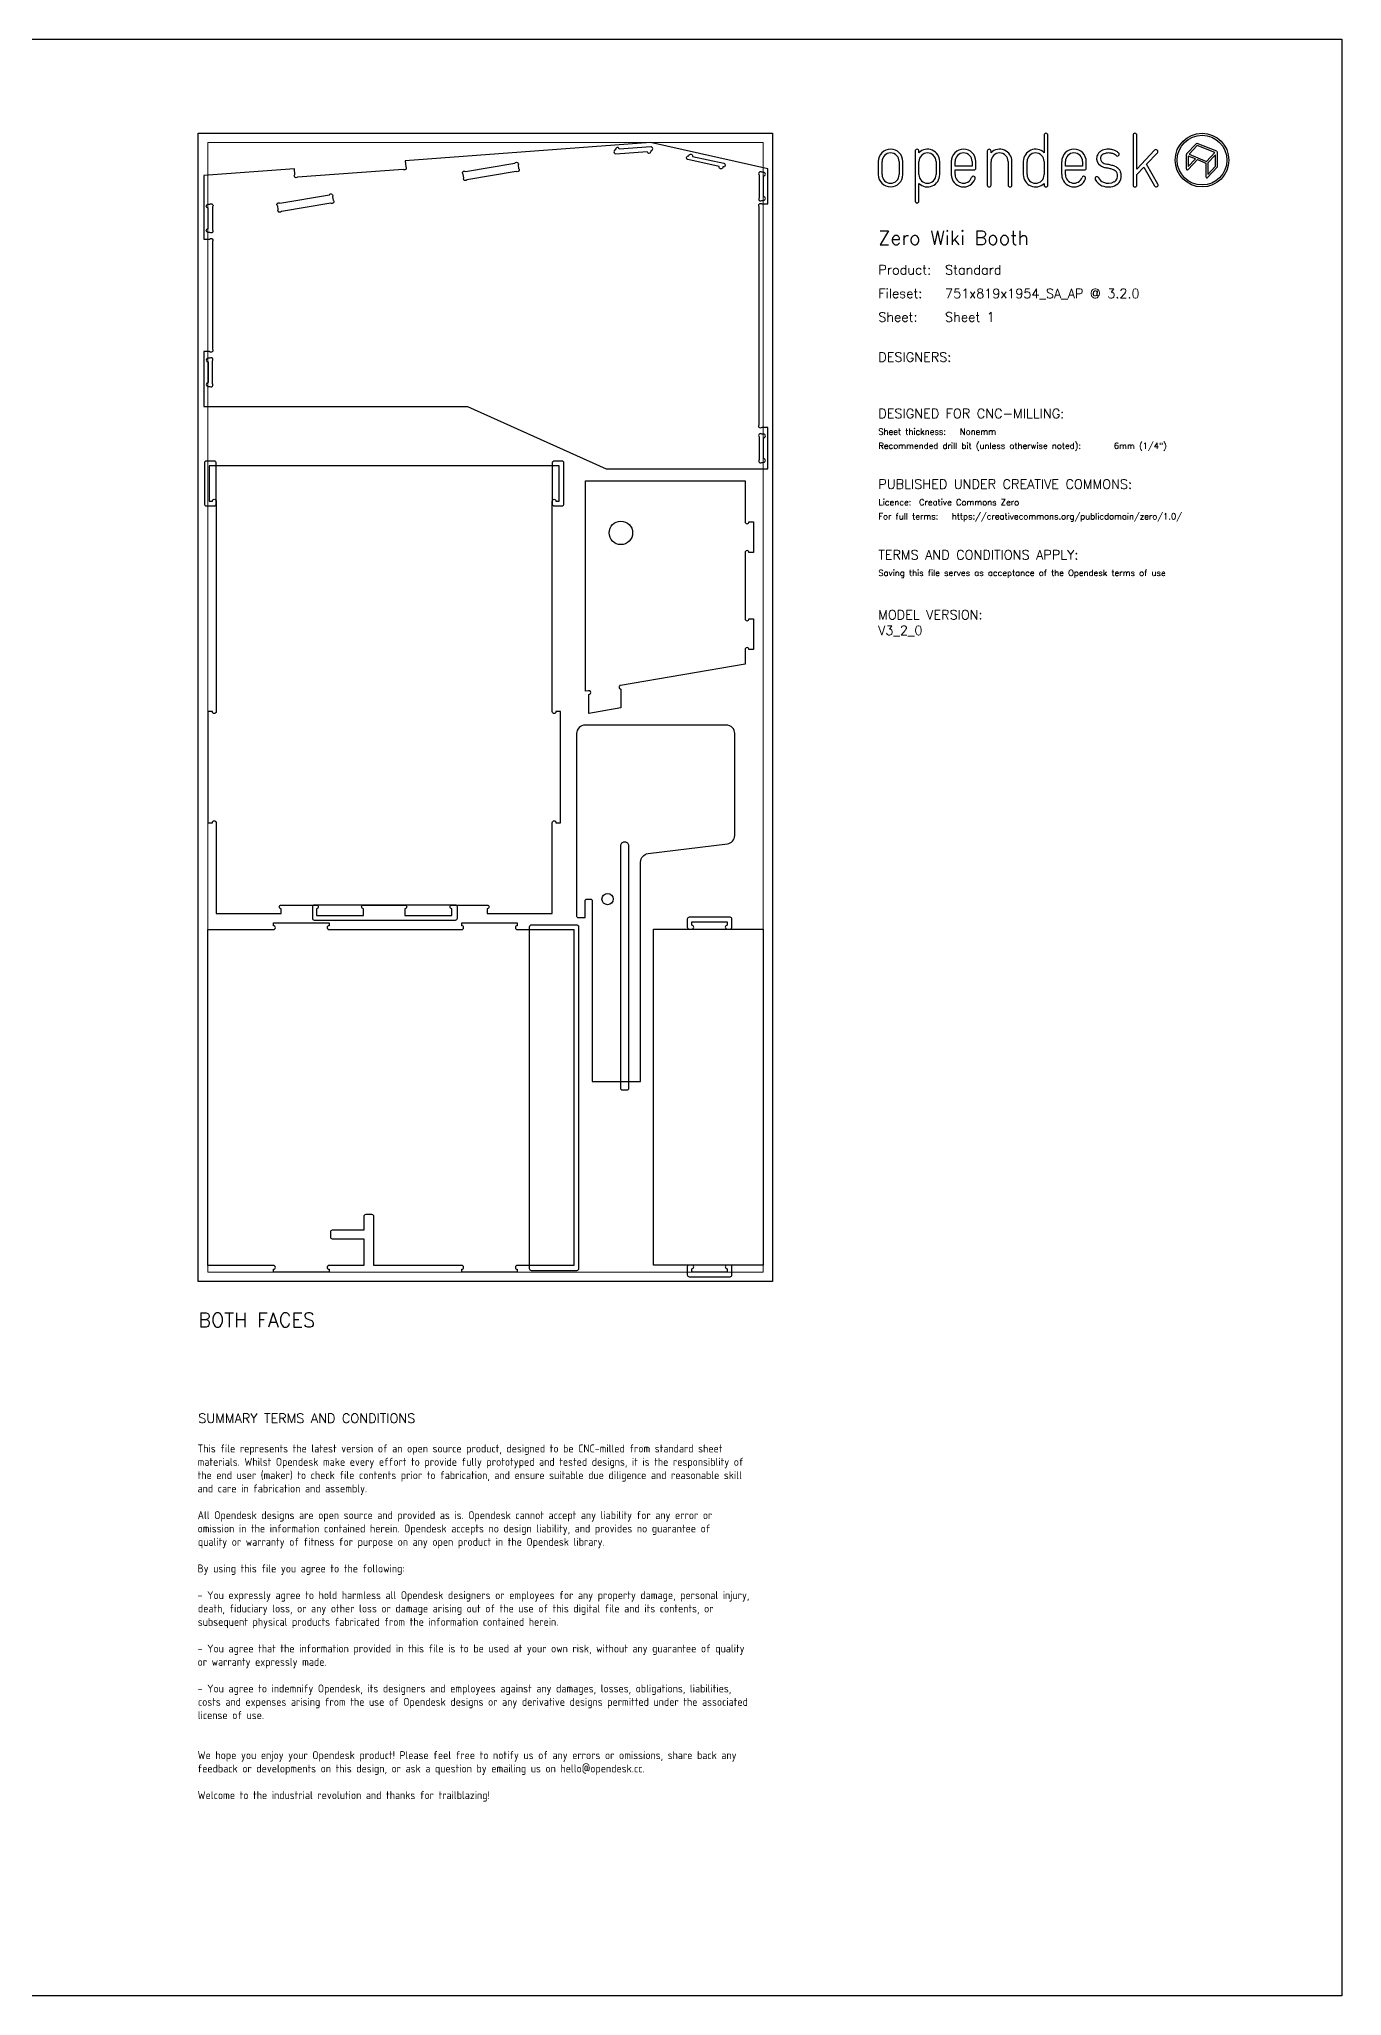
# Model space of a CAD drawing. Header units: millimetres. Extents: x -300 to 5880, y -300 to 4158.
# Drawn here: x 3112 to 5880, y 0 to 4158 of the extents above; entities that cross this region are included whole.
import ezdxf
from ezdxf.enums import TextEntityAlignment as Align

# ---------------------------------------------------------------- set-up
doc = ezdxf.new("R2010")
doc.units = ezdxf.units.MM
doc.layers.add('00-NOPRINT_TEXT', color=7, linetype='Continuous', lineweight=25)
doc.layers.add('00_NOPRINT_TOLERANCE', color=7, linetype='Continuous', lineweight=5)
for name, color, linetype, lineweight, true_color in [('BOARD_$TH-NOMINAL', 3, 'Continuous', 30, 0x00ff00), ('TOP-CUT-INSIDE_18.000MM', 1, 'Continuous', 25, 0xff1c00), ('TOP-CUT-OUTSIDE_18.000MM', 220, 'Continuous', 25, 0xff00d1), ('TOP-POCKET-INSIDE_15.000MM', 220, 'Continuous', 25, 0xff00c9), ('TOP-POCKET-INSIDE_9.000MM', 60, 'Continuous', 25, 0xb0ff00)]:
    doc.layers.add(name, color=color, linetype=linetype, lineweight=lineweight, true_color=true_color)
doc.styles.add('OD-ISOCP-17_221', font='isocp.shx')
doc.styles.add('OD-ISOCP-17_222', font='isocp.shx')
doc.styles.add('OD-ISOCP-17_223', font='isocp.shx')
doc.styles.add('OD-ISOCP-17_224', font='isocp.shx')
doc.styles.add('OD-ISOCP-17_225', font='isocp.shx')
doc.styles.add('OD-ISOCP-17_226', font='isocp.shx')
doc.styles.add('OD-ISOCP-17_227', font='isocp.shx')
doc.styles.add('OD-ISOCP-17_228', font='isocp.shx')
doc.styles.add('OD-ISOCP-17_229', font='isocp.shx')
doc.styles.add('OD-ISOCP-17_230', font='isocp.shx')
doc.styles.add('OD-ISOCP-17_231', font='isocp.shx')
doc.styles.add('OD-ISOCP-17_232', font='isocp.shx')
doc.styles.add('OD-ISOCP-17_233', font='isocp.shx')
doc.styles.add('OD-ISOCP-17_234', font='isocp.shx')
doc.styles.add('OD-ISOCP-17_235', font='isocp.shx')
doc.styles.add('OD-ISOCP-17_236', font='isocp.shx')
doc.styles.add('OD-ISOCP-17_237', font='isocp.shx')
doc.styles.add('OD-ISOCP-17_238', font='isocp.shx')
doc.styles.add('OD-ISOCP-17_239', font='isocp.shx')
doc.styles.add('OD-SIMPLEX-13_86', font='simplex.shx')
doc.styles.add('OD-SIMPLEX-20_82', font='simplex.shx')
doc.styles.add('OD-SIMPLEX-20_86', font='simplex.shx')
doc.styles.add('OD-SIMPLEX-20_88', font='simplex.shx')
doc.styles.add('OD-SIMPLEX-30_83', font='simplex.shx')
doc.styles.add('OD-SIMPLEX-30_87', font='simplex.shx')

# ---------------------------------------------------------------- blocks, each defined once
blk = doc.blocks.new('Borders Opendesk_7')
at = {"layer": '00-NOPRINT_TEXT'}
for p, q in [((0, 4158), (5880, 4158)), ((5880, 4158), (5880, 0)), ((5247.4, 3954), (5247.4, 3916.7)), ((5255.3, 3848), (5255.3, 3954)), ((5436.4, 3954), (5436.4, 3848)), ((5444.4, 3881.9), (5444.4, 3954)), ((4973.4, 3920.1), (4973.4, 3814.1)), ((4981.3, 3916.7), (4981.3, 3920.1)), ((5126.6, 3920.1), (5126.6, 3848)), ((5134.5, 3916.7), (5134.5, 3920.1)), ((5482.1, 3922), (5444.4, 3881.9)), ((5464.8, 3892.1), (5487.9, 3916.6)), ((5549.5, 3912.6), (5549.5, 3882.2)), ((5570.5, 3935.8), (5550.1, 3914)), ((5553.7, 3909.6), (5553.7, 3887.4)), ((5568.8, 3903.5), (5553.7, 3909.6)), ((5572.6, 3931.9), (5555.2, 3913.4)), ((5555.2, 3913.4), (5592.6, 3898.3)), ((5610, 3916.9), (5572.6, 3931.9)), ((5614.4, 3919.6), (5572.8, 3936.3)), ((5592.6, 3898.3), (5610, 3916.9)), ((5611.5, 3912.4), (5595.2, 3895.1)), ((5611.5, 3888.1), (5611.5, 3912.4)), ((5615.7, 3887.3), (5615.7, 3917.6)), ((4895, 3898), (4895, 3870.1)), ((4902.9, 3870.1), (4902.9, 3898)), ((4939.3, 3898), (4939.3, 3870.1)), ((4947.3, 3870.1), (4947.3, 3898)), ((4981.3, 3870.1), (4981.3, 3898)), ((5017.7, 3898), (5017.7, 3870.1)), ((5025.6, 3870.1), (5025.6, 3898)), ((5050, 3898), (5050, 3870.1)), ((5058, 3888.1), (5058, 3898)), ((5094.4, 3888.1), (5058, 3888.1)), ((5058, 3870.1), (5058, 3880.1)), ((5058, 3880.1), (5098.3, 3880.1)), ((5094.4, 3898), (5094.4, 3888.1)), ((5102.3, 3884.1), (5102.3, 3898)), ((5134.5, 3848), (5134.5, 3898)), ((5170.9, 3898), (5170.9, 3848)), ((5178.9, 3848), (5178.9, 3898)), ((5203, 3898), (5203, 3870.1)), ((5211, 3870.1), (5211, 3898)), ((5247.4, 3898), (5247.4, 3870.1)), ((5284.6, 3898), (5284.6, 3870.1)), ((5292.6, 3888.1), (5292.6, 3898)), ((5329, 3888.1), (5292.6, 3888.1)), ((5292.6, 3870.1), (5292.6, 3880.1)), ((5292.6, 3880.1), (5332.9, 3880.1)), ((5329, 3898), (5329, 3888.1)), ((5336.9, 3884.1), (5336.9, 3898)), ((5444.4, 3870.4), (5459.1, 3886)), ((5444.4, 3848), (5444.4, 3870.4)), ((5459.1, 3886), (5482.1, 3846)), ((5489, 3850), (5464.8, 3892.1)), ((5553.1, 3880.8), (5572.9, 3901.9)), ((5553.7, 3887.4), (5568.8, 3903.5)), ((5572.9, 3901.9), (5591.1, 3894.5)), ((5591.1, 3894.5), (5591.1, 3865.5)), ((5594.7, 3864.1), (5615.1, 3885.8)), ((5595.2, 3895.1), (5595.2, 3870.7)), ((5595.2, 3870.7), (5611.5, 3888.1)), ((4981.3, 3814.1), (4981.3, 3851.4)), ((5247.4, 3851.4), (5247.4, 3848)), ((5880, 0), (0, 0))]:
    blk.add_line(p, q, dxfattribs=at)
for radius in [57, 52.9]:
    blk.add_circle((5582.9, 3901), radius, dxfattribs=at)
for centre, radius, start, end in [((5251.3, 3954), 3.97, 0, 180), ((5440.4, 3954), 3.97, 0, 180), ((4921.1, 3898), 26.1, 0, 180), ((4921.1, 3898), 18.2, 0, 180), ((4977.3, 3920.1), 3.97, 0, 180), ((4999.5, 3898), 26.1, 0, 134.1316), ((4999.5, 3898), 18.2, 0, 180), ((5076.2, 3898), 26.1, 0, 180), ((5076.2, 3898), 18.2, 0, 180), ((5130.6, 3920.1), 3.97, 0, 180), ((5152.7, 3898), 26.1, 0, 134.1316), ((5152.7, 3898), 18.2, 0, 180), ((5229.2, 3898), 26.1, 45.8684, 180), ((5229.2, 3898), 18.2, 0, 180), ((5310.8, 3898), 26.1, 0, 180), ((5310.8, 3898), 18.2, 0, 180), ((5377.2, 3904.5), 18.3, 167.0964, 235.8453), ((5375.9, 3904.8), 16.9, 150.5139, 167.0489), ((5377.5, 3903.4), 19, 138.9882, 149.267), ((5377.5, 3903.4), 19, 127.9168, 138.9882), ((5380.5, 3899.5), 24, 111.7012, 127.9168), ((5375.9, 3904.8), 8.99, 151.0519, 168.0238), ((5377.5, 3903.4), 11.1, 138.9882, 148.8091), ((5377.5, 3903.4), 11.1, 127.9168, 138.9882), ((5380.5, 3899.5), 16, 111.7012, 127.9168), ((5383.5, 3891.9), 32.1, 90, 111.7012), ((5383.5, 3891.9), 24.2, 90, 111.7012), ((5383.5, 3878.8), 45.3, 80.7104, 90), ((5383.5, 3878.8), 37.3, 80.7104, 90), ((5385.9, 3893.2), 22.7, 71.5035, 80.7104), ((5385.9, 3893.2), 30.7, 71.5035, 80.7104), ((5387.1, 3896.7), 19, 61.0356, 71.5035), ((5387.1, 3896.7), 26.9, 61.0356, 71.5035), ((5387.1, 3896.7), 19, 46.7983, 61.0356), ((5387.1, 3896.7), 26.9, 46.7983, 61.0356), ((5402.8, 3913.5), 3.97, 226.7983, 46.7983), ((5485, 3919.3), 3.97, 316.7135, 136.7135), ((5551.6, 3912.6), 2.06, 136.7696, 180), ((5572, 3934.4), 2.06, 68.0714, 136.7696), ((5613.6, 3917.6), 2.06, 0, 68.0714), ((4921.1, 3870.1), 26.1, 180, 0), ((4921.1, 3870.1), 18.2, 180, 0), ((4999.5, 3870.1), 18.2, 180, 0), ((4999.5, 3870.1), 26.1, 225.8684, 0), ((5076.2, 3870.1), 26.1, 180, 340.0258), ((5076.2, 3870.1), 18.2, 180, 340.0258), ((5098.3, 3884.1), 3.97, 270, 0), ((5229.2, 3870.1), 26.1, 180, 314.1316), ((5229.2, 3870.1), 18.2, 180, 0), ((5310.8, 3870.1), 26.1, 180, 340.0258), ((5310.8, 3870.1), 18.2, 180, 340.0258), ((5332.9, 3884.1), 3.97, 270, 0), ((5377.2, 3904.5), 10.3, 167.9603, 235.8613), ((5382, 3911.6), 26.9, 235.8511, 248.0912), ((5382, 3911.6), 18.9, 235.8511, 248.0912), ((5388.7, 3928.4), 44.9, 248.0912, 257.5385), ((5388.7, 3928.4), 37, 248.0912, 257.5385), ((5300, 3526.6), 366.5, 76.1947, 77.5385), ((5300, 3526.6), 374.5, 76.1947, 77.5385), ((5372.7, 3822.5), 61.9, 69.1442, 76.1947), ((5372.7, 3822.5), 69.8, 69.1442, 76.1947), ((5389.5, 3866.6), 14.6, 38.9291, 69.1442), ((5389.5, 3866.6), 22.5, 38.9291, 69.1442), ((5393.9, 3870.2), 8.99, 17.5834, 38.9291), ((5385.6, 3867.6), 17.6, 343.8033, 17.5834), ((5393.9, 3870.2), 16.9, 17.5834, 38.9291), ((5385.6, 3867.6), 25.5, 343.8033, 17.5834), ((5551.6, 3882.2), 2.06, 180, 316.7696), ((5613.6, 3887.3), 2.06, 316.7696, 0), ((5097, 3862.6), 3.97, 340.0258, 160.0258), ((5130.6, 3848), 3.97, 180, 0), ((5174.9, 3848), 3.97, 180, 0), ((5251.3, 3848), 3.97, 180, 0), ((5331.6, 3862.6), 3.97, 340.0258, 160.0258), ((5359.7, 3861.7), 3.97, 24.786, 204.786), ((5380.2, 3871.2), 26.6, 204.786, 247.9544), ((5380.2, 3871.2), 18.7, 204.786, 247.9544), ((5383.5, 3879.3), 35.4, 247.9544, 298.2026), ((5383.5, 3879.3), 27.4, 247.9544, 298.2026), ((5390.6, 3866.1), 12.5, 298.2026, 343.8033), ((5390.6, 3866.1), 20.4, 298.2026, 343.8033), ((5440.4, 3848), 3.97, 180, 0), ((5485.5, 3848), 3.97, 209.8417, 29.8417), ((5593.2, 3865.5), 2.06, 180, 316.7696), ((4977.3, 3814.1), 3.97, 180, 0)]:
    blk.add_arc(centre, radius, start, end, dxfattribs=at)
at = {"layer": '00_NOPRINT_TOLERANCE', "ltscale": 0.379202}
for p, q in [((3450, 3958), (4670, 3958)), ((3450, 1518), (3450, 3958)), ((4670, 3958), (4670, 1518)), ((4670, 1518), (3450, 1518))]:
    blk.add_line(p, q, dxfattribs=at)
at = {"layer": '00_NOPRINT_TOLERANCE', "ltscale": 0.380876}
for p, q in [((3470, 3938), (4650, 3938)), ((4650, 1538), (3470, 1538))]:
    blk.add_line(p, q, dxfattribs=at)
at = {"layer": '00_NOPRINT_TOLERANCE', "ltscale": 0.380023}
for p, q in [((3470, 1538), (3470, 3938)), ((4650, 3938), (4650, 1538))]:
    blk.add_line(p, q, dxfattribs=at)
at = {"layer": 'BOARD_$TH-NOMINAL'}
for p, q in [((3450, 3958), (4670, 3958)), ((3450, 1518), (3450, 3958)), ((4670, 3958), (4670, 1518)), ((4670, 1518), (3450, 1518))]:
    blk.add_line(p, q, dxfattribs=at)
at = {"layer": '00-NOPRINT_TEXT'}
for s, height, style, p in [('Zero Wiki Booth', 30, 'OD-SIMPLEX-30_83', (4895, 3720.9)), ('Product:', 20, 'OD-SIMPLEX-20_82', (4895, 3657.9)), ('Standard', 20, 'OD-SIMPLEX-20_82', (5036.9, 3657.9)), ('Fileset:', 20, 'OD-SIMPLEX-20_82', (4895, 3607.7)), ('751x819x1954_SA_AP @ 3.2.0', 20, 'OD-SIMPLEX-20_82', (5036.9, 3607.6)), ('Sheet:', 20, 'OD-SIMPLEX-20_82', (4895, 3557.4)), ('Sheet 1', 20, 'OD-SIMPLEX-20_82', (5036.9, 3557.5)), ('DESIGNERS:', 20, 'OD-SIMPLEX-20_82', (4895, 3472.4)), ('DESIGNED FOR CNC-MILLING:', 20, 'OD-SIMPLEX-20_82', (4895, 3352.4)), ('Sheet thickness:', 13, 'OD-SIMPLEX-13_86', (4895, 3317.4)), ('Nonemm', 13, 'OD-SIMPLEX-13_86', (5068.3, 3317.4)), ('Recommended drill bit (unless otherwise noted):', 13, 'OD-SIMPLEX-13_86', (4895, 3287.4)), ('6mm (1/4")', 13, 'OD-SIMPLEX-13_86', (5395.5, 3287.4)), ('PUBLISHED UNDER CREATIVE COMMONS:', 20, 'OD-SIMPLEX-20_82', (4895, 3202.4)), ('Licence:', 13, 'OD-SIMPLEX-13_86', (4895, 3167.4)), ('Creative Commons Zero', 13, 'OD-SIMPLEX-13_86', (4981.5, 3167.4)), ('For full terms:', 13, 'OD-SIMPLEX-13_86', (4895, 3137.4)), ('https://creativecommons.org/publicdomain/zero/1.0/', 13, 'OD-SIMPLEX-13_86', (5051.1, 3137.4)), ('TERMS AND CONDITIONS APPLY:', 20, 'OD-SIMPLEX-20_82', (4895, 3052.3)), ('Saving this file serves as acceptance of the Opendesk terms of use ', 13, 'OD-SIMPLEX-13_86', (4895, 3017.3))]:
    blk.add_text(s, height=height, dxfattribs=dict(at, style=style)).set_placement(p)
at = {"layer": '00-NOPRINT_TEXT', "color": 7}
for s, height, style, p in [('BOTH FACES', 30, 'OD-SIMPLEX-30_87', (3450, 1451.3)), ('SUMMARY TERMS AND CONDITIONS', 20, 'OD-SIMPLEX-20_86', (3450, 1237.4))]:
    blk.add_text(s, height=height, dxfattribs=dict(at, style=style)).set_placement(p, align=Align.TOP_LEFT)
for s, style, p in [('This file represents the latest version of an open source product, designed to be CNC-milled from standard sheet', 'OD-ISOCP-17_221', (3448.5, 1154.7)), ('materials. Whilst Opendesk make every effort to provide fully prototyped and tested designs, it is the responsiblity of', 'OD-ISOCP-17_222', (3448.5, 1126.3)), ('the end user (maker) to check file contents prior to fabrication, and ensure suitable due diligence and reasonable skill', 'OD-ISOCP-17_223', (3448.5, 1098)), ('and care in fabrication and assembly.', 'OD-ISOCP-17_224', (3448.5, 1069.7)), ('All Opendesk designs are open source and provided as is. Opendesk cannot accept any liability for any error or', 'OD-ISOCP-17_225', (3448.5, 1013)), ('omission in the information contained herein. Opendesk accepts no design liability, and provides no guarantee of', 'OD-ISOCP-17_226', (3448.5, 984.7)), ('quality or warranty of fitness for purpose on any open product in the Opendesk library.', 'OD-ISOCP-17_227', (3449.1, 956.3)), ('By using this file you agree to the following:', 'OD-ISOCP-17_228', (3448.5, 899.7)), ('- You expressly agree to hold harmless all Opendesk designers or employees for any property damage, personal injury,', 'OD-ISOCP-17_229', (3448.5, 843)), ('death, fiduciary loss, or any other loss or damage arising out of the use of this digital file and its contents, or', 'OD-ISOCP-17_230', (3449.1, 814.7)), ('subsequent physical products fabricated from the information contained herein.', 'OD-ISOCP-17_231', (3449, 786.3)), ('- You agree that the information provided in this file is to be used at your own risk, without any guarantee of quality', 'OD-ISOCP-17_232', (3448.5, 729.7)), ('or warranty expressly made.', 'OD-ISOCP-17_233', (3448.5, 701.3)), ('- You agree to indemnify Opendesk, its designers and employees against any damages, losses, obligations, liabilities,', 'OD-ISOCP-17_234', (3448.5, 644.7)), ('costs and expenses arising from the use of Opendesk designs or any derivative designs permitted under the associated', 'OD-ISOCP-17_235', (3449.1, 616.3)), ('license of use.', 'OD-ISOCP-17_236', (3448.8, 588)), ('We hope you enjoy your Opendesk product! Please feel free to notify us of any errors or omissions, share back any', 'OD-ISOCP-17_237', (3448.5, 503)), ('feedback or developments on this design, or ask a question by emailing us on hello@opendesk.cc.', 'OD-ISOCP-17_238', (3448.5, 474.7)), ('Welcome to the industrial revolution and thanks for trailblazing!', 'OD-ISOCP-17_239', (3448.5, 418))]:
    blk.add_text(s, height=17, dxfattribs=dict(at, style=style)).set_placement(p)

msp = doc.modelspace()

# ---------------------------------------------------------------- linework, layer by layer
at = {"layer": 'TOP-CUT-INSIDE_18.000MM'}
for centre, radius in [((4348, 3108.8), 25), ((4319.8, 2330.7), 12)]:
    msp.add_circle(centre, radius, dxfattribs=at)
at = {"layer": 'TOP-CUT-OUTSIDE_18.000MM'}
for points in [[(3480, 3727.9), (3480, 3499.5, -1), (3474, 3494.1), (3462, 3494.1), (3462, 3377.1), (4022.1, 3377.1), (4316.9, 3244.7), (4660, 3244.7), (4660, 3332.7), (4647.6, 3332.7, -1), (4642, 3338.4), (4642, 3801.9, -1), (4647.6, 3807.7), (4660, 3807.7), (4660, 3882.7), (4410.7, 3938), (3889.8, 3899.4), (3890.8, 3886.9, -1), (3885.2, 3881.2), (3660.6, 3864.5, -1), (3655.3, 3870.5), (3654.5, 3882.1), (3462, 3867.9), (3462, 3733.2), (3474, 3733.2, -1), (3480, 3727.9)], [(3609.8, 1552), (3470, 1552), (3470, 2266), (3609.8, 2266, 1), (3609.8, 2274), (3609.8, 2280), (3727.8, 2280), (3727.8, 2274, 1), (3727.8, 2266), (4009.8, 2266, 1), (4009.8, 2274), (4009.8, 2280), (4127.8, 2280), (4127.8, 2274, 1), (4127.8, 2266), (4247.8, 2266), (4247.8, 1552), (4127.8, 1552, 1), (4127.8, 1544), (4127.8, 1538), (4009.8, 1538), (4009.8, 1544, 1), (4009.8, 1552), (3823, 1552), (3823, 1656.1, 0.414214), (3819, 1660.1), (3805.7, 1660.1, 0.414214), (3801.7, 1656.1), (3801.7, 1627), (3734.7, 1627, 0.414214), (3730.7, 1623), (3730.7, 1613, 0.414214), (3734.7, 1609), (3801.7, 1609), (3801.7, 1552), (3727.8, 1552, 1), (3727.8, 1544), (3727.8, 1538), (3609.8, 1538), (3609.8, 1544, 1), (3609.8, 1552)]]:
    msp.add_lwpolyline(points, format="xyb", dxfattribs=at)
for points in [[(4202, 3176.3, -1), (4210, 3176.3), (4217, 3176.3), (4217, 3251.3), (3473, 3251.3), (3473, 3176.3), (3480, 3176.3, -1), (3488, 3176.3), (3488, 2729, -1), (3480, 2729), (3470, 2729), (3470, 2493), (3480, 2493, -1), (3488, 2493), (3488, 2300), (3626, 2300), (3626, 2310, -1), (3626, 2318), (3701, 2318, -1), (3701, 2310), (3701, 2296), (3801, 2296), (3801, 2310, -1), (3801, 2318), (3889, 2318, -1), (3889, 2310), (3889, 2296), (3989, 2296), (3989, 2310, -1), (3989, 2318), (4064, 2318, -1), (4064, 2310), (4064, 2300), (4202, 2300), (4202, 2493, -1), (4210, 2493), (4220, 2493), (4220, 2729), (4210, 2729, -1), (4202, 2729)], [(4612, 2926.1, 1), (4620, 2926.1), (4630, 2926.1), (4630, 2861.1), (4620, 2861.1, 1), (4612, 2861.1), (4612, 2830.1), (4347.3, 2784.8, 0.918742), (4348, 2776.9), (4348, 2736.9), (4280, 2725.2), (4280, 2765.2, 1.089776), (4279.3, 2773.2), (4273, 2772.1), (4273, 3219.7), (4612, 3219.7), (4612, 3132.1, 1), (4620, 3132.1), (4630, 3132.1), (4630, 3067.1), (4620, 3067.1, 1), (4612, 3067.1)], [(4572, 2700.2), (4272, 2700.2, 0.414214), (4254, 2682.2), (4254, 2294.6, 0.414214), (4257, 2291.6), (4272, 2291.6), (4272, 2326.6, -0.414214), (4276, 2330.6), (4283, 2330.6, -0.414214), (4287, 2326.6), (4287, 1943.2), (4390, 1943.2), (4390, 2409.4, -0.378866), (4405.8, 2427.2), (4574.2, 2447.9, 0.378866), (4590, 2465.8), (4590, 2682.2, 0.414214)], [(4573.9, 2267), (4650, 2267), (4650, 1553), (4573.9, 1553, 1), (4573.9, 1545), (4573.9, 1538), (4498.9, 1538), (4498.9, 1545, 1), (4498.9, 1553), (4417.4, 1553), (4417.4, 2267), (4498.9, 2267, 1), (4498.9, 2275), (4498.9, 2282), (4573.9, 2282), (4573.9, 2275, 1)]]:
    msp.add_lwpolyline(points, format="xyb", close=True, dxfattribs=at)
at = {"layer": 'TOP-POCKET-INSIDE_15.000MM'}
for points in [[(4404.1, 3919.5, 1), (4412.1, 3920), (4412, 3921, 1), (4411.4, 3929), (4344.6, 3924.1, 1), (4336.6, 3923.5), (4336.7, 3922.5, 1), (4337.3, 3914.5), (4404.1, 3919.5)], [(4500.2, 3908.9), (4566.6, 3894.2, -1), (4564.9, 3886.4), (4564.7, 3885.4, -1), (4556.8, 3887.1), (4490.5, 3901.9, -1), (4492.2, 3909.7), (4492.4, 3910.7, -1), (4500.2, 3908.9)], [(4014.2, 3863.5), (4013.1, 3870.3, -1), (4017.8, 3876.7), (4122.8, 3894.6, -1), (4129.4, 3890.1), (4130.6, 3883.3, -1), (4125.8, 3876.9), (4020.8, 3859, -1), (4014.2, 3863.5)], [(3623.5, 3809.4), (3728.5, 3827.4, -1), (3735.1, 3822.8), (3736.3, 3816.1, -1), (3731.5, 3809.6), (3626.5, 3791.7, -1), (3619.9, 3796.2), (3618.8, 3803, -1), (3623.5, 3809.4)], [(3474.6, 3747.2), (3471, 3747.2, -1), (3471, 3755.2), (3471, 3799.2, -1), (3471, 3807.2), (3474.6, 3807.2, -1), (3480, 3801.3), (3480, 3753.1, -1), (3474.6, 3747.2)]]:
    msp.add_lwpolyline(points, format="xyb", dxfattribs=at)
for points in [[(4647.4, 3875.2, 1), (4642, 3869.3), (4642, 3821.1, 1), (4647.4, 3815.2), (4651, 3815.2, 1), (4651, 3823.2), (4651, 3867.2, 1), (4651, 3875.2)], [(3480, 3474.2, 1), (3474.6, 3480.1), (3471, 3480.1, 1), (3471, 3472.1), (3471, 3428.1, 1), (3471, 3420.1), (3474.6, 3420.1, 1), (3480, 3426)], [(4642, 3264.6, 1), (4647.4, 3258.7), (4651, 3258.7, 1), (4651, 3266.7), (4651, 3310.7, 1), (4651, 3318.7), (4647.4, 3318.7, 1), (4642, 3312.8)]]:
    msp.add_lwpolyline(points, format="xyb", close=True, dxfattribs=at)
at = {"layer": 'TOP-POCKET-INSIDE_9.000MM'}
for points in [[(3467, 3261.3, 0.414214), (3463, 3257.3), (3463, 3170.3, 0.414214), (3467, 3166.3), (3484, 3166.3, 0.414214), (3488, 3170.3), (3488, 3257.3, 0.414214), (3484, 3261.3)], [(4227, 3170.3), (4227, 3257.3, 0.414214), (4223, 3261.3), (4206, 3261.3, 0.414214), (4202, 3257.3), (4202, 3170.3, 0.414214), (4206, 3166.3), (4223, 3166.3, 0.414214)], [(4357, 2451.6), (4355, 2451.6, 0.414214), (4347, 2443.6), (4347, 1929.2, 0.414214), (4351, 1925.2), (4361, 1925.2, 0.414214), (4365, 1929.2), (4365, 2443.6, 0.414214)], [(3996.5, 2318), (3696.5, 2318, 0.414214), (3692.5, 2314), (3692.5, 2290, 0.414214), (3696.5, 2286), (3996.5, 2286, 0.414214), (4000.5, 2290), (4000.5, 2314, 0.414214)], [(4492.9, 2267), (4579.9, 2267, 0.414214), (4583.9, 2271), (4583.9, 2288, 0.414214), (4579.9, 2292), (4492.9, 2292, 0.414214), (4488.9, 2288), (4488.9, 2271, 0.414214)], [(4492.9, 1528), (4579.9, 1528, 0.414214), (4583.9, 1532), (4583.9, 1549, 0.414214), (4579.9, 1553), (4492.9, 1553, 0.414214), (4488.9, 1549), (4488.9, 1532, 0.414214)]]:
    msp.add_lwpolyline(points, format="xyb", close=True, dxfattribs=at)
msp.add_lwpolyline([(4153.9, 1545), (4153.9, 1552), (4153.9, 2272, -0.414214), (4157.9, 2276), (4253.9, 2276, -0.414214), (4257.9, 2272), (4257.9, 1545, -0.414214), (4253.9, 1541), (4157.9, 1541, -0.414214), (4153.9, 1545)], format="xyb", dxfattribs=at)

# ---------------------------------------------------------------- block references
msp.add_blockref('Borders Opendesk_7', (0, 0))

# ---------------------------------------------------------------- texts
at = {"insert": (4894.6, 2944.9), "char_height": 20, "width": 292.308, "attachment_point": 1, "style": 'OD-SIMPLEX-20_88'}
msp.add_mtext('MODEL VERSION:\\PV3_2_0', dxfattribs=at)

doc.saveas('drawing.dxf')
